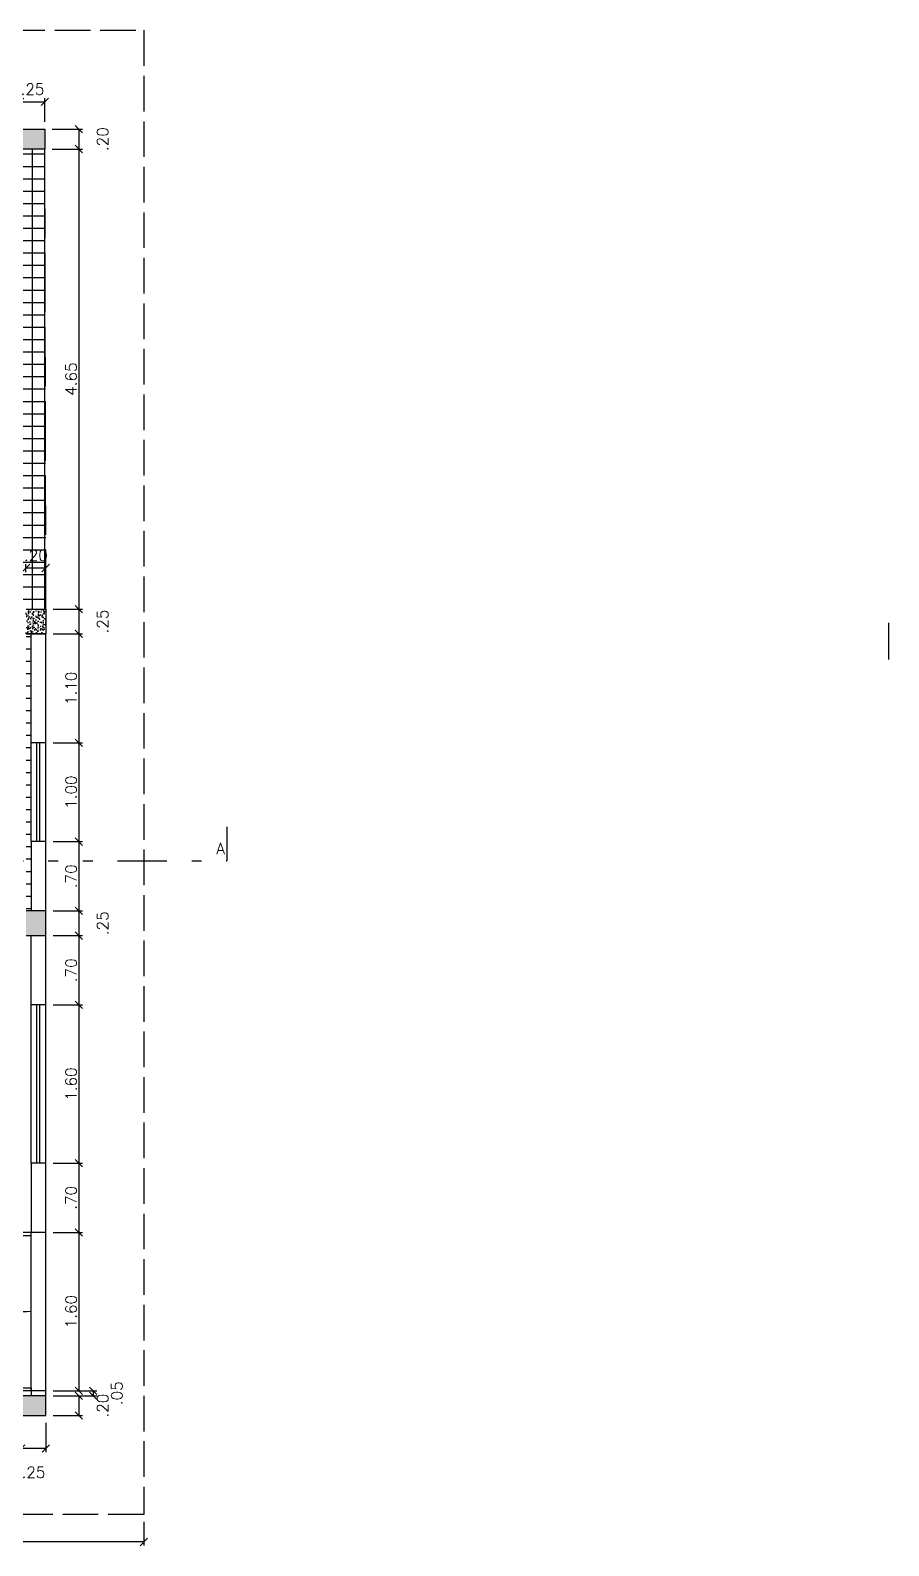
# Model space of a CAD drawing. Header units: inches. Extents: x -2 to 120, y -6 to 26.
# Drawn here: x 41.86 to 50.54, y -1.39 to 13.92 of the extents above; entities that cross this region are included whole.
import ezdxf

# ---------------------------------------------------------------- set-up
doc = ezdxf.new("R2010")
doc.units = ezdxf.units.IN
doc.header["$MEASUREMENT"] = 0
doc.linetypes.add('ACAD_ISO02W100', pattern=[15, 12, -3])
doc.linetypes.add('DIVIDE', pattern=[1.25, 0.5, -0.25, 0, -0.25, 0, -0.25])
for name, color, linetype in [('Alvenaria', 4, 'Continuous'), ('ARQ-COTAS', 1, 'Continuous'), ('ARQ-LINHACORTE', 3, 'DIVIDE'), ('ARQ-TEXTO2', 2, 'Continuous'), ('Estrutura', 6, 'Continuous'), ('Hachura', 8, 'Continuous'), ('Janela', 3, 'Continuous'), ('Peitoril', 1, 'Continuous'), ('Porta', 3, 'Continuous'), ('Projecao', 1, 'ACAD_ISO02W100'), ('Soleira', 1, 'Continuous')]:
    doc.layers.add(name, color=color, linetype=linetype)
doc.layers.get('0').off()
doc.styles.add('ROMANS', font='romans.shx')
doc.dimstyles.new('1-75', dxfattribs={"dimscale": 0.75, "dimtxt": 0.15, "dimasz": 0.1, "dimexe": 0.05, "dimexo": 0.1, "dimgap": 0.03, "dimtad": 1, "dimzin": 5, "dimdsep": 46, "dimtxsty": 'ROMANS', "dimblk": 'OBLIQUE', "dimcen": 0, "dimclrd": 256, "dimclre": 256, "dimclrt": 2, "dimadec": 0, "dimazin": 0, "dimtfac": 1, "dimtofl": 0, "dimtmove": 2, "dimatfit": 3, "dimfxl": 0.04, "dimtolj": 1, "dimtzin": 1, "dimarcsym": 0})
pattern_1 = [(0, (27.00764, -0.075), (0, 0.125), []), (90, (27.00764, -0.075), (-0.125, 8e-18), [])]
pattern_2 = [(50, (27.00764, -0.075), (0.07172602, -0.00627521), [0.0075, -0.0825]), (355, (27.00764, -0.075), (-0.01387513, 0.0752192), [0.006, -0.066]), (100.45144, (27.01362, -0.07552), (0.05785088, 0.068944), [0.00637402, -0.0701142]), (46.1842, (27.00764, -0.055), (0.10672413, -0.01655193), [0.01125, -0.12375]), (96.63564, (27.01653, -0.05638), (0.0934662, 0.09741186), [0.00956103, -0.1051714]), (351.18416, (27.00764, -0.055), (0.0934662, 0.09741186), [0.009, -0.099]), (21, (27.01764, -0.06), (0.0596907, -0.04026189), [0.0075, -0.0825]), (326, (27.01764, -0.06), (0.02433153, 0.072515), [0.006, -0.066]), (71.45144, (27.022614, -0.063355), (0.08402224, 0.03225312), [0.00637402, -0.0701142]), (37.5, (27.00764, -0.075), (0.001215986, 0.033289385), [0, -0.0652, 0, -0.067, 0, -0.06625]), (7.5, (27.00764, -0.075), (0.026306954, 0.03944117), [0, -0.0382, 0, -0.0637, 0, -0.02525]), (327.5, (26.98534, -0.075), (0.053382244, -0.002255487), [0, -0.025, 0, -0.078, 0, -0.1035]), (317.5, (26.97534, -0.075), (0.05831862, 0.0100105), [0, -0.0325, 0, -0.0518, 0, -0.0735])]

# ---------------------------------------------------------------- blocks, each defined once
blk = doc.blocks.new('_Oblique')
at = {"color": 0, "linetype": 'ByBlock', "lineweight": -2}
blk.add_line((-0.5, -0.5), (0.5, 0.5), dxfattribs=at)
blk = doc.blocks.new('*D367')
at = {"layer": 'ARQ-COTAS', "lineweight": -2, "transparency": 16777216}
for p, q in [((41.758, 13), (41.758, 13.24)), ((41.758, 13.202), (42.008, 13.202)), ((42.008, 13), (42.008, 13.24))]:
    blk.add_line(p, q, dxfattribs=at)
at = {"layer": 'DEFPOINTS', "color": 0, "transparency": 16777216}
for p in [(42.008, 13.202), (41.758, 12.925), (42.008, 12.925)]:
    blk.add_point(p, dxfattribs=at)
at = {"layer": 'ARQ-COTAS', "lineweight": -2, "transparency": 16777216, "xscale": 0.07500000000000001, "yscale": 0.07500000000000001, "zscale": 0.07500000000000001, "rotation": 180}
blk.add_blockref('_Oblique', (41.758, 13.202), dxfattribs=at)
at = {"layer": 'ARQ-COTAS', "lineweight": -2, "transparency": 16777216, "xscale": 0.07500000000000001, "yscale": 0.07500000000000001, "zscale": 0.07500000000000001}
blk.add_blockref('_Oblique', (42.008, 13.202), dxfattribs=at)
at = {"layer": 'ARQ-COTAS', "color": 2, "transparency": 16777216, "insert": (41.883, 13.33), "char_height": 0.1125, "attachment_point": 5, "style": 'ROMANS'}
blk.add_mtext('\\A1;.25', dxfattribs=at)
blk = doc.blocks.new('*D368')
at = {"layer": 'ARQ-COTAS', "lineweight": -2, "transparency": 16777216}
for p, q in [((42.083, 12.925), (42.389, 12.925)), ((42.352, 12.925), (42.352, 12.725)), ((42.083, 12.725), (42.389, 12.725))]:
    blk.add_line(p, q, dxfattribs=at)
at = {"layer": 'DEFPOINTS', "color": 0, "transparency": 16777216}
for p in [(42.008, 12.925), (42.008, 12.725), (42.352, 12.725)]:
    blk.add_point(p, dxfattribs=at)
at = {"layer": 'ARQ-COTAS', "lineweight": -2, "transparency": 16777216, "xscale": 0.07500000000000001, "yscale": 0.07500000000000001, "zscale": 0.07500000000000001}
for p, rotation in [((42.352, 12.925), 90), ((42.352, 12.725), 270)]:
    blk.add_blockref('_Oblique', p, dxfattribs=dict(at, rotation=rotation))
at = {"layer": 'ARQ-COTAS', "color": 2, "transparency": 16777216, "insert": (42.592, 12.825), "char_height": 0.1125, "attachment_point": 5, "rotation": 90, "style": 'ROMANS'}
blk.add_mtext('\\A1;.20', dxfattribs=at)
blk = doc.blocks.new('*D369')
at = {"layer": 'ARQ-COTAS', "lineweight": -2, "transparency": 16777216}
for p, q in [((42.083, 12.725), (42.389, 12.725)), ((42.352, 12.725), (42.352, 8.075)), ((42.093, 8.075), (42.389, 8.075))]:
    blk.add_line(p, q, dxfattribs=at)
at = {"layer": 'DEFPOINTS', "color": 0, "transparency": 16777216}
for p in [(42.008, 12.725), (42.018, 8.075), (42.352, 8.075)]:
    blk.add_point(p, dxfattribs=at)
at = {"layer": 'ARQ-COTAS', "lineweight": -2, "transparency": 16777216, "xscale": 0.07500000000000001, "yscale": 0.07500000000000001, "zscale": 0.07500000000000001}
for p, rotation in [((42.352, 12.725), 90), ((42.352, 8.075), 270)]:
    blk.add_blockref('_Oblique', p, dxfattribs=dict(at, rotation=rotation))
at = {"layer": 'ARQ-COTAS', "color": 2, "transparency": 16777216, "insert": (42.273, 10.4), "char_height": 0.1125, "attachment_point": 5, "rotation": 90, "style": 'ROMANS'}
blk.add_mtext('\\A1;4.65', dxfattribs=at)
blk = doc.blocks.new('*D370')
at = {"layer": 'ARQ-COTAS', "lineweight": -2, "transparency": 16777216}
for p, q in [((42.093, 8.075), (42.389, 8.075)), ((42.352, 8.075), (42.352, 7.825)), ((42.093, 7.825), (42.389, 7.825))]:
    blk.add_line(p, q, dxfattribs=at)
at = {"layer": 'DEFPOINTS', "color": 0, "transparency": 16777216}
for p in [(42.018, 8.075), (42.018, 7.825), (42.352, 7.825)]:
    blk.add_point(p, dxfattribs=at)
at = {"layer": 'ARQ-COTAS', "lineweight": -2, "transparency": 16777216, "xscale": 0.07500000000000001, "yscale": 0.07500000000000001, "zscale": 0.07500000000000001}
for p, rotation in [((42.352, 8.075), 90), ((42.352, 7.825), 270)]:
    blk.add_blockref('_Oblique', p, dxfattribs=dict(at, rotation=rotation))
at = {"layer": 'ARQ-COTAS', "color": 2, "transparency": 16777216, "insert": (42.592, 7.95), "char_height": 0.1125, "attachment_point": 5, "rotation": 90, "style": 'ROMANS'}
blk.add_mtext('\\A1;.25', dxfattribs=at)
blk = doc.blocks.new('*D371')
at = {"layer": 'ARQ-COTAS', "lineweight": -2, "transparency": 16777216}
for p, q in [((42.093, 7.825), (42.389, 7.825)), ((42.352, 7.825), (42.352, 6.725)), ((42.093, 6.725), (42.389, 6.725))]:
    blk.add_line(p, q, dxfattribs=at)
at = {"layer": 'DEFPOINTS', "color": 0, "transparency": 16777216}
for p in [(42.018, 7.825), (42.018, 6.725), (42.352, 6.725)]:
    blk.add_point(p, dxfattribs=at)
at = {"layer": 'ARQ-COTAS', "lineweight": -2, "transparency": 16777216, "xscale": 0.07500000000000001, "yscale": 0.07500000000000001, "zscale": 0.07500000000000001}
for p, rotation in [((42.352, 7.825), 90), ((42.352, 6.725), 270)]:
    blk.add_blockref('_Oblique', p, dxfattribs=dict(at, rotation=rotation))
at = {"layer": 'ARQ-COTAS', "color": 2, "transparency": 16777216, "insert": (42.273, 7.275), "char_height": 0.1125, "attachment_point": 5, "rotation": 90, "style": 'ROMANS'}
blk.add_mtext('\\A1;1.10', dxfattribs=at)
blk = doc.blocks.new('*D372')
at = {"layer": 'ARQ-COTAS', "lineweight": -2, "transparency": 16777216}
for p, q in [((42.093, 6.725), (42.389, 6.725)), ((42.352, 6.725), (42.352, 5.725)), ((42.093, 5.725), (42.389, 5.725))]:
    blk.add_line(p, q, dxfattribs=at)
at = {"layer": 'DEFPOINTS', "color": 0, "transparency": 16777216}
for p in [(42.018, 6.725), (42.018, 5.725), (42.352, 5.725)]:
    blk.add_point(p, dxfattribs=at)
at = {"layer": 'ARQ-COTAS', "lineweight": -2, "transparency": 16777216, "xscale": 0.07500000000000001, "yscale": 0.07500000000000001, "zscale": 0.07500000000000001}
for p, rotation in [((42.352, 6.725), 90), ((42.352, 5.725), 270)]:
    blk.add_blockref('_Oblique', p, dxfattribs=dict(at, rotation=rotation))
at = {"layer": 'ARQ-COTAS', "color": 2, "transparency": 16777216, "insert": (42.273, 6.225), "char_height": 0.1125, "attachment_point": 5, "rotation": 90, "style": 'ROMANS'}
blk.add_mtext('\\A1;1.00', dxfattribs=at)
blk = doc.blocks.new('*D373')
at = {"layer": 'ARQ-COTAS', "lineweight": -2, "transparency": 16777216}
for p, q in [((42.093, 5.725), (42.389, 5.725)), ((42.352, 5.725), (42.352, 5.025)), ((42.093, 5.025), (42.389, 5.025))]:
    blk.add_line(p, q, dxfattribs=at)
at = {"layer": 'DEFPOINTS', "color": 0, "transparency": 16777216}
for p in [(42.018, 5.725), (42.018, 5.025), (42.352, 5.025)]:
    blk.add_point(p, dxfattribs=at)
at = {"layer": 'ARQ-COTAS', "lineweight": -2, "transparency": 16777216, "xscale": 0.07500000000000001, "yscale": 0.07500000000000001, "zscale": 0.07500000000000001}
for p, rotation in [((42.352, 5.725), 90), ((42.352, 5.025), 270)]:
    blk.add_blockref('_Oblique', p, dxfattribs=dict(at, rotation=rotation))
at = {"layer": 'ARQ-COTAS', "color": 2, "transparency": 16777216, "insert": (42.273, 5.375), "char_height": 0.1125, "attachment_point": 5, "rotation": 90, "style": 'ROMANS'}
blk.add_mtext('\\A1;.70', dxfattribs=at)
blk = doc.blocks.new('*D398')
at = {"layer": 'ARQ-COTAS', "lineweight": -2, "transparency": 16777216}
for p, q in [((42.093, 5.025), (42.389, 5.025)), ((42.352, 5.025), (42.352, 4.775)), ((42.093, 4.775), (42.389, 4.775))]:
    blk.add_line(p, q, dxfattribs=at)
at = {"layer": 'DEFPOINTS', "color": 0, "transparency": 16777216}
for p in [(42.018, 5.025), (42.018, 4.775), (42.352, 4.775)]:
    blk.add_point(p, dxfattribs=at)
at = {"layer": 'ARQ-COTAS', "lineweight": -2, "transparency": 16777216, "xscale": 0.07500000000000001, "yscale": 0.07500000000000001, "zscale": 0.07500000000000001}
for p, rotation in [((42.352, 5.025), 90), ((42.352, 4.775), 270)]:
    blk.add_blockref('_Oblique', p, dxfattribs=dict(at, rotation=rotation))
at = {"layer": 'ARQ-COTAS', "color": 2, "transparency": 16777216, "insert": (42.592, 4.9), "char_height": 0.1125, "attachment_point": 5, "rotation": 90, "style": 'ROMANS'}
blk.add_mtext('\\A1;.25', dxfattribs=at)
blk = doc.blocks.new('*D399')
at = {"layer": 'ARQ-COTAS', "lineweight": -2, "transparency": 16777216}
for p, q in [((42.093, 4.775), (42.389, 4.775)), ((42.352, 4.775), (42.352, 4.075)), ((42.093, 4.075), (42.389, 4.075))]:
    blk.add_line(p, q, dxfattribs=at)
at = {"layer": 'DEFPOINTS', "color": 0, "transparency": 16777216}
for p in [(42.018, 4.775), (42.018, 4.075), (42.352, 4.075)]:
    blk.add_point(p, dxfattribs=at)
at = {"layer": 'ARQ-COTAS', "lineweight": -2, "transparency": 16777216, "xscale": 0.07500000000000001, "yscale": 0.07500000000000001, "zscale": 0.07500000000000001}
for p, rotation in [((42.352, 4.775), 90), ((42.352, 4.075), 270)]:
    blk.add_blockref('_Oblique', p, dxfattribs=dict(at, rotation=rotation))
at = {"layer": 'ARQ-COTAS', "color": 2, "transparency": 16777216, "insert": (42.273, 4.425), "char_height": 0.1125, "attachment_point": 5, "rotation": 90, "style": 'ROMANS'}
blk.add_mtext('\\A1;.70', dxfattribs=at)
blk = doc.blocks.new('*D400')
at = {"layer": 'ARQ-COTAS', "lineweight": -2, "transparency": 16777216}
for p, q in [((42.093, 4.075), (42.389, 4.075)), ((42.352, 4.075), (42.352, 2.475)), ((42.093, 2.475), (42.389, 2.475))]:
    blk.add_line(p, q, dxfattribs=at)
at = {"layer": 'DEFPOINTS', "color": 0, "transparency": 16777216}
for p in [(42.018, 4.075), (42.018, 2.475), (42.352, 2.475)]:
    blk.add_point(p, dxfattribs=at)
at = {"layer": 'ARQ-COTAS', "lineweight": -2, "transparency": 16777216, "xscale": 0.07500000000000001, "yscale": 0.07500000000000001, "zscale": 0.07500000000000001}
for p, rotation in [((42.352, 4.075), 90), ((42.352, 2.475), 270)]:
    blk.add_blockref('_Oblique', p, dxfattribs=dict(at, rotation=rotation))
at = {"layer": 'ARQ-COTAS', "color": 2, "transparency": 16777216, "insert": (42.273, 3.275), "char_height": 0.1125, "attachment_point": 5, "rotation": 90, "style": 'ROMANS'}
blk.add_mtext('\\A1;1.60', dxfattribs=at)
blk = doc.blocks.new('*D401')
at = {"layer": 'ARQ-COTAS', "lineweight": -2, "transparency": 16777216}
for p, q in [((42.093, 2.475), (42.389, 2.475)), ((42.352, 2.475), (42.352, 1.775)), ((42.093, 1.775), (42.389, 1.775))]:
    blk.add_line(p, q, dxfattribs=at)
at = {"layer": 'DEFPOINTS', "color": 0, "transparency": 16777216}
for p in [(42.018, 2.475), (42.018, 1.775), (42.352, 1.775)]:
    blk.add_point(p, dxfattribs=at)
at = {"layer": 'ARQ-COTAS', "lineweight": -2, "transparency": 16777216, "xscale": 0.07500000000000001, "yscale": 0.07500000000000001, "zscale": 0.07500000000000001}
for p, rotation in [((42.352, 2.475), 90), ((42.352, 1.775), 270)]:
    blk.add_blockref('_Oblique', p, dxfattribs=dict(at, rotation=rotation))
at = {"layer": 'ARQ-COTAS', "color": 2, "transparency": 16777216, "insert": (42.273, 2.125), "char_height": 0.1125, "attachment_point": 5, "rotation": 90, "style": 'ROMANS'}
blk.add_mtext('\\A1;.70', dxfattribs=at)
blk = doc.blocks.new('*D402')
at = {"layer": 'ARQ-COTAS', "lineweight": -2, "transparency": 16777216}
for p, q in [((42.093, 1.775), (42.389, 1.775)), ((42.352, 1.775), (42.352, 0.175)), ((42.093, 0.175), (42.389, 0.175))]:
    blk.add_line(p, q, dxfattribs=at)
at = {"layer": 'DEFPOINTS', "color": 0, "transparency": 16777216}
for p in [(42.018, 1.775), (42.018, 0.175), (42.352, 0.175)]:
    blk.add_point(p, dxfattribs=at)
at = {"layer": 'ARQ-COTAS', "lineweight": -2, "transparency": 16777216, "xscale": 0.07500000000000001, "yscale": 0.07500000000000001, "zscale": 0.07500000000000001}
for p, rotation in [((42.352, 1.775), 90), ((42.352, 0.175), 270)]:
    blk.add_blockref('_Oblique', p, dxfattribs=dict(at, rotation=rotation))
at = {"layer": 'ARQ-COTAS', "color": 2, "transparency": 16777216, "insert": (42.273, 0.975), "char_height": 0.1125, "attachment_point": 5, "rotation": 90, "style": 'ROMANS'}
blk.add_mtext('\\A1;1.60', dxfattribs=at)
blk = doc.blocks.new('*D403')
at = {"layer": 'ARQ-COTAS', "lineweight": -2, "transparency": 16777216}
for p, q in [((42.093, 0.175), (42.533, 0.175)), ((42.496, 0.175), (42.496, 0.125)), ((42.093, 0.125), (42.533, 0.125))]:
    blk.add_line(p, q, dxfattribs=at)
at = {"layer": 'DEFPOINTS', "color": 0, "transparency": 16777216}
for p in [(42.018, 0.175), (42.018, 0.125), (42.496, 0.125)]:
    blk.add_point(p, dxfattribs=at)
at = {"layer": 'ARQ-COTAS', "lineweight": -2, "transparency": 16777216, "xscale": 0.07500000000000001, "yscale": 0.07500000000000001, "zscale": 0.07500000000000001}
for p, rotation in [((42.496, 0.175), 90), ((42.496, 0.125), 270)]:
    blk.add_blockref('_Oblique', p, dxfattribs=dict(at, rotation=rotation))
at = {"layer": 'ARQ-COTAS', "color": 2, "transparency": 16777216, "insert": (42.736, 0.15), "char_height": 0.1125, "attachment_point": 5, "rotation": 90, "style": 'ROMANS'}
blk.add_mtext('\\A1;.05', dxfattribs=at)
blk = doc.blocks.new('*D404')
at = {"layer": 'ARQ-COTAS', "lineweight": -2, "transparency": 16777216}
for p, q in [((42.093, 0.125), (42.389, 0.125)), ((42.352, 0.125), (42.352, -0.075)), ((42.093, -0.075), (42.389, -0.075))]:
    blk.add_line(p, q, dxfattribs=at)
at = {"layer": 'DEFPOINTS', "color": 0, "transparency": 16777216}
for p in [(42.018, 0.125), (42.018, -0.075), (42.352, -0.075)]:
    blk.add_point(p, dxfattribs=at)
at = {"layer": 'ARQ-COTAS', "lineweight": -2, "transparency": 16777216, "xscale": 0.07500000000000001, "yscale": 0.07500000000000001, "zscale": 0.07500000000000001}
for p, rotation in [((42.352, 0.125), 90), ((42.352, -0.075), 270)]:
    blk.add_blockref('_Oblique', p, dxfattribs=dict(at, rotation=rotation))
at = {"layer": 'ARQ-COTAS', "color": 2, "transparency": 16777216, "insert": (42.592, 0.025), "char_height": 0.1125, "attachment_point": 5, "rotation": 90, "style": 'ROMANS'}
blk.add_mtext('\\A1;.20', dxfattribs=at)
blk = doc.blocks.new('*D405')
at = {"layer": 'ARQ-COTAS', "lineweight": -2, "transparency": 16777216}
for p, q in [((41.768, -0.15), (41.768, -0.446)), ((42.018, -0.15), (42.018, -0.446)), ((42.018, -0.409), (41.768, -0.409))]:
    blk.add_line(p, q, dxfattribs=at)
at = {"layer": 'DEFPOINTS', "color": 0, "transparency": 16777216}
for p in [(41.768, -0.075), (42.018, -0.075), (41.768, -0.409)]:
    blk.add_point(p, dxfattribs=at)
at = {"layer": 'ARQ-COTAS', "lineweight": -2, "transparency": 16777216, "xscale": 0.07500000000000001, "yscale": 0.07500000000000001, "zscale": 0.07500000000000001, "rotation": 180}
blk.add_blockref('_Oblique', (41.768, -0.409), dxfattribs=at)
at = {"layer": 'ARQ-COTAS', "lineweight": -2, "transparency": 16777216, "xscale": 0.07500000000000001, "yscale": 0.07500000000000001, "zscale": 0.07500000000000001}
blk.add_blockref('_Oblique', (42.018, -0.409), dxfattribs=at)
at = {"layer": 'ARQ-COTAS', "color": 2, "transparency": 16777216, "insert": (41.893, -0.649), "char_height": 0.1125, "attachment_point": 5, "style": 'ROMANS'}
blk.add_mtext('\\A1;.25', dxfattribs=at)
blk = doc.blocks.new('*D415')
at = {"layer": 'ARQ-COTAS', "lineweight": -2, "transparency": 16777216}
for p, q in [((26.008, -1.15), (26.008, -1.39)), ((43.008, -1.15), (43.008, -1.39)), ((43.008, -1.353), (26.008, -1.353))]:
    blk.add_line(p, q, dxfattribs=at)
at = {"layer": 'DEFPOINTS', "color": 0, "transparency": 16777216}
for p in [(26.008, -1.075), (43.008, -1.075), (26.008, -1.353)]:
    blk.add_point(p, dxfattribs=at)
at = {"layer": 'ARQ-COTAS', "lineweight": -2, "transparency": 16777216, "xscale": 0.07500000000000001, "yscale": 0.07500000000000001, "zscale": 0.07500000000000001, "rotation": 180}
blk.add_blockref('_Oblique', (26.008, -1.353), dxfattribs=at)
at = {"layer": 'ARQ-COTAS', "lineweight": -2, "transparency": 16777216, "xscale": 0.07500000000000001, "yscale": 0.07500000000000001, "zscale": 0.07500000000000001}
blk.add_blockref('_Oblique', (43.008, -1.353), dxfattribs=at)
at = {"layer": 'ARQ-COTAS', "color": 2, "transparency": 16777216, "insert": (34.508, -1.274), "char_height": 0.1125, "attachment_point": 5, "style": 'ROMANS'}
blk.add_mtext('\\A1;17.00', dxfattribs=at)
blk = doc.blocks.new('*D447')
at = {"layer": 'ARQ-COTAS', "lineweight": -2, "transparency": 16777216}
for p, q in [((41.817, 8.45), (41.817, 8.528)), ((41.817, 8.491), (42.016, 8.491)), ((42.016, 8.449), (42.016, 8.528))]:
    blk.add_line(p, q, dxfattribs=at)
at = {"layer": 'DEFPOINTS', "color": 0, "transparency": 16777216}
for p in [(42.016, 8.491), (41.817, 8.375), (42.016, 8.374)]:
    blk.add_point(p, dxfattribs=at)
at = {"layer": 'ARQ-COTAS', "lineweight": -2, "transparency": 16777216, "xscale": 0.07500000000000001, "yscale": 0.07500000000000001, "zscale": 0.07500000000000001, "rotation": 180}
blk.add_blockref('_Oblique', (41.817, 8.491), dxfattribs=at)
at = {"layer": 'ARQ-COTAS', "lineweight": -2, "transparency": 16777216, "xscale": 0.07500000000000001, "yscale": 0.07500000000000001, "zscale": 0.07500000000000001}
blk.add_blockref('_Oblique', (42.016, 8.491), dxfattribs=at)
at = {"layer": 'ARQ-COTAS', "color": 2, "transparency": 16777216, "insert": (41.917, 8.618), "char_height": 0.1125, "attachment_point": 5, "style": 'ROMANS'}
blk.add_mtext('\\A1;.20', dxfattribs=at)

msp = doc.modelspace()

# ---------------------------------------------------------------- hatches: boundary and pattern name
at = {"layer": 'Hachura', "ltscale": 0.03}
h = msp.add_hatch(dxfattribs=at)
h.set_pattern_fill('NET', color=256)
h.set_pattern_definition(pattern_1)
h.paths.add_polyline_path([(30.303, 1.787), (31.558, 0.57), (31.558, 3.775), (31.558, 4.775), (27.223, 4.775), (28.868, 3.18)])
h.paths.add_polyline_path([(29.951, 3.369), (30.021, 3.369), (30.021, 3.374), (29.952, 3.374), (29.951, 3.369, -1.008789), (30.091, 3.357), (30.021, 3.357), (30.021, 3.351), (30.09, 3.351), (30.091, 3.357, -0.991288)], flags=16)
h.paths.add_polyline_path([(30.021, 3.31), (30.067, 3.31), (30.073, 3.316), (30.021, 3.316)], flags=0)
h.paths.add_polyline_path([(30.021, 3.304), (30.021, 3.298), (30.048, 3.298), (30.059, 3.304)], flags=0)
h.paths.add_polyline_path([(30.021, 3.333), (30.085, 3.333), (30.087, 3.339), (30.021, 3.339)], flags=0)
h.paths.add_polyline_path([(30.008, 10.775), (30.008, 11.775), (30.008, 12.725), (27.208, 12.725), (27.208, 8.425), (27.258, 8.425), (27.958, 8.425), (30.008, 8.425)])
h.paths.add_polyline_path([(28.471, 10.868), (28.541, 10.868), (28.541, 10.874), (28.472, 10.874), (28.471, 10.868, -1.008789), (28.611, 10.856), (28.541, 10.856), (28.541, 10.85), (28.611, 10.85), (28.611, 10.856, -0.991288)], flags=16)
h.paths.add_polyline_path([(28.579, 10.803), (28.541, 10.803), (28.541, 10.797), (28.568, 10.797)], flags=0)
h.paths.add_polyline_path([(28.541, 10.821), (28.598, 10.821), (28.602, 10.827), (28.541, 10.827)], flags=0)
h.paths.add_polyline_path([(28.541, 10.815), (28.541, 10.809), (28.587, 10.809), (28.593, 10.815)], flags=0)
h.paths.add_polyline_path([(28.541, 10.838), (28.607, 10.838), (28.609, 10.844), (28.541, 10.844)], flags=0)
h.paths.add_polyline_path([(41.808, 12.725), (41.758, 12.725), (38.208, 12.725), (39.458, 11.475), (39.458, 11.265), (39.458, 10.565), (39.458, 8.075), (41.818, 8.075)])
h.paths.add_polyline_path([(27.208, 12.725), (27.008, 12.725), (27.008, 8.425), (27.208, 8.425)])
h.paths.add_polyline_path([(30.008, 12.725), (30.008, 12.925), (27.258, 12.925), (27.258, 12.725)])
h.paths.add_polyline_path([(38.008, 12.925), (38.208, 12.725), (41.758, 12.725), (41.758, 12.925)])
h.paths.add_polyline_path([(41.818, 8.075), (42.018, 8.075), (42.008, 12.725), (41.808, 12.725)])
h.paths.add_polyline_path([(34.508, 5.925), (34.538, 5.925, -0.393089), (35.506, 5.025), (35.513, 5.025, -0.376581), (36.478, 5.925), (36.478, 5.925), (36.508, 5.925), (36.508, 5.025), (37.858, 5.025), (37.858, 7.825), (32.508, 7.825), (32.508, 7.425), (32.508, 5.425), (32.508, 5.025), (34.508, 5.025)])
h.paths.add_polyline_path([(35.453, 6.412), (35.383, 6.412), (35.383, 6.406), (35.453, 6.406), (35.453, 6.412, -0.991288), (35.313, 6.424), (35.383, 6.424), (35.383, 6.43), (35.314, 6.43), (35.313, 6.424, -1.008789)], flags=16)
h.paths.add_polyline_path([(34.538, 5.925), (34.538, 5.025), (35.506, 5.025, 0.393089)], flags=17)
h.paths.add_polyline_path([(35.513, 5.025), (36.478, 5.025), (36.478, 5.925, 0.376581)], flags=17)
h.paths.add_polyline_path([(35.513, 5.025, 0.017544), (35.508, 4.955, -0.007728), (35.508, 4.925), (36.478, 4.925), (36.478, 5.025)])
h.paths.add_polyline_path([(35.508, 4.925, -0.0075), (35.508, 4.955, 0.018053), (35.506, 5.025), (34.538, 5.025), (34.538, 4.925)])
h.paths.add_polyline_path([(34.508, 4.925), (34.508, 5.025), (32.508, 5.025), (32.508, 4.925)])
h.paths.add_polyline_path([(37.858, 4.925), (37.858, 5.025), (36.508, 5.025), (36.508, 4.925)])
h.paths.add_polyline_path([(33.158, 7.925), (32.508, 7.925), (32.508, 7.825), (37.858, 7.825), (37.858, 7.925), (37.158, 7.925)])
h.paths.add_polyline_path([(37.858, 5.025), (38.008, 5.025), (38.008, 7.825), (37.858, 7.825)])
h.paths.add_polyline_path([(38.008, 5.025), (38.508, 5.025), (38.508, 5.425), (38.508, 7.425), (38.508, 7.825), (38.008, 7.825)])
h.paths.add_polyline_path([(38.008, 7.925), (38.008, 7.825), (38.508, 7.825), (38.508, 7.925)])
h.paths.add_polyline_path([(38.008, 5.025), (38.008, 4.925), (38.508, 4.925), (38.508, 5.025)])
h.paths.add_polyline_path([(30.109, 3.392), (30.643, 3.392), (30.643, 3.561), (30.109, 3.561)], flags=24)
h.paths.add_polyline_path([(29.873, 3.57), (30.62, 3.57), (30.62, 3.739), (29.873, 3.739)], flags=24)
h.paths.add_polyline_path([(29.839, 11.083), (29.839, 11.467), (29.67, 11.467), (29.67, 11.083)], flags=24)
h.paths.add_polyline_path([(29.839, 12.083), (29.839, 12.467), (29.67, 12.467), (29.67, 12.083)], flags=24)
h.paths.add_polyline_path([(28.783, 8.584), (29.182, 8.584), (29.182, 8.753), (28.783, 8.753)], flags=24)
h.paths.add_polyline_path([(29.79, 9.557), (29.79, 9.843), (29.621, 9.843), (29.621, 9.557)], flags=24)
h.paths.add_polyline_path([(29.839, 10.083), (29.839, 10.467), (29.67, 10.467), (29.67, 10.083)], flags=24)
h.paths.add_polyline_path([(29.839, 8.833), (29.839, 9.217), (29.67, 9.217), (29.67, 8.833)], flags=24)
h.paths.add_polyline_path([(27.464, 8.584), (27.751, 8.584), (27.751, 8.753), (27.464, 8.753)], flags=24)
h.paths.add_polyline_path([(26.989, 8.633), (27.276, 8.633), (27.276, 8.802), (26.989, 8.802)], flags=9)
h.paths.add_polyline_path([(28.63, 10.892), (29.163, 10.892), (29.163, 11.06), (28.63, 11.06)], flags=24)
h.paths.add_polyline_path([(28.422, 11.153), (29.196, 11.153), (29.196, 11.321), (28.422, 11.321)], flags=24)
h.paths.add_polyline_path([(39.641, 9.123), (39.641, 9.517), (39.472, 9.517), (39.472, 9.123)], flags=24)
h.paths.add_polyline_path([(39.641, 10.772), (39.641, 11.058), (39.472, 11.058), (39.472, 10.772)], flags=24)
h.paths.add_polyline_path([(39.626, 11.243), (39.626, 11.497), (39.457, 11.497), (39.457, 11.243)], flags=24)
h.paths.add_polyline_path([(40.438, 8.489), (40.837, 8.489), (40.837, 8.658), (40.438, 8.658)], flags=24)
h.paths.add_polyline_path([(41.773, 8.534), (42.06, 8.534), (42.06, 8.703), (41.773, 8.703)], flags=9)
h.paths.add_polyline_path([(40.332, 9.96), (41.106, 9.96), (41.106, 10.129), (40.332, 10.129)], flags=24)
h.paths.add_polyline_path([(29.79, 12.707), (29.79, 12.993), (29.621, 12.993), (29.621, 12.707)], flags=9)
h.paths.add_polyline_path([(37.215, 6.225), (37.215, 6.625), (37.046, 6.625), (37.046, 6.225)], flags=24)
h.paths.add_polyline_path([(32.836, 6.225), (32.836, 6.625), (32.667, 6.625), (32.667, 6.225)], flags=24)
h.paths.add_polyline_path([(32.836, 7.482), (32.836, 7.768), (32.667, 7.768), (32.667, 7.482)], flags=24)
h.paths.add_polyline_path([(32.836, 5.082), (32.836, 5.368), (32.667, 5.368), (32.667, 5.082)], flags=24)
h.paths.add_polyline_path([(34.956, 7.245), (35.355, 7.245), (35.355, 7.414), (34.956, 7.414)], flags=24)
h.paths.add_polyline_path([(32.689, 7.245), (32.976, 7.245), (32.976, 7.414), (32.689, 7.414)], flags=24)
h.paths.add_polyline_path([(37.362, 7.245), (37.649, 7.245), (37.649, 7.414), (37.362, 7.414)], flags=24)
h.paths.add_polyline_path([(37.789, 6.926), (38.076, 6.926), (38.076, 7.095), (37.789, 7.095)], flags=9)
h.paths.add_polyline_path([(35.472, 6.448), (36.005, 6.448), (36.005, 6.616), (35.472, 6.616)], flags=24)
h.paths.add_polyline_path([(34.994, 6.668), (36.277, 6.668), (36.277, 6.836), (34.994, 6.836)], flags=24)
h.paths.add_polyline_path([(32.826, 4.757), (32.826, 5.043), (32.657, 5.043), (32.657, 4.757)], flags=9)
h.paths.add_polyline_path([(37.054, 4.707), (37.054, 4.993), (36.885, 4.993), (36.885, 4.707)], flags=9)
h.paths.add_polyline_path([(32.81, 7.807), (32.81, 8.093), (32.641, 8.093), (32.641, 7.807)], flags=9)
h.paths.add_polyline_path([(38.177, 7.483), (38.177, 7.77), (38.009, 7.77), (38.009, 7.483)], flags=24)
h.paths.add_polyline_path([(38.177, 6.225), (38.177, 6.625), (38.009, 6.625), (38.009, 6.225)], flags=24)
h.paths.add_polyline_path([(38.177, 5.083), (38.177, 5.369), (38.009, 5.369), (38.009, 5.083)], flags=24)
h.paths.add_polyline_path([(38.114, 7.245), (38.401, 7.245), (38.401, 7.414), (38.114, 7.414)], flags=24)
h.paths.add_polyline_path([(38.164, 7.82), (38.164, 8.106), (37.995, 8.106), (37.995, 7.82)], flags=9)
h.paths.add_polyline_path([(38.206, 4.757), (38.206, 5.043), (38.037, 5.043), (38.037, 4.757)], flags=9)
h = msp.add_hatch(dxfattribs=at)
h.set_pattern_fill('AR-CONC', color=256, scale=0.01)
h.set_pattern_definition(pattern_2)
h.paths.add_polyline_path([(27.208, 5.025), (27.008, 5.025), (27.008, 4.775), (27.208, 4.775)])
h.paths.add_polyline_path([(27.008, 7.825), (27.208, 7.825), (27.208, 8.075), (27.008, 8.075)])
h.paths.add_polyline_path([(32.508, 8.075), (32.358, 8.075), (32.358, 7.825), (32.508, 7.825)])
h.paths.add_polyline_path([(32.508, 5.025), (32.358, 5.025), (32.358, 4.775), (32.508, 4.775)])
h.paths.add_polyline_path([(38.008, 5.025), (37.858, 5.025), (37.858, 4.775), (38.008, 4.775)])
h.paths.add_polyline_path([(38.008, 8.075), (37.858, 8.075), (37.858, 7.825), (38.008, 7.825)])
h.paths.add_polyline_path([(27.258, 12.725), (27.258, 12.925), (27.008, 12.925), (27.008, 12.725)])
h.paths.add_polyline_path([(32.558, 12.925), (32.308, 12.925), (32.308, 12.725), (32.558, 12.725)])
h.paths.add_polyline_path([(37.758, 12.925), (37.758, 12.725), (38.008, 12.725), (38.008, 12.925)])
h.paths.add_polyline_path([(41.758, 12.925), (41.758, 12.725), (42.008, 12.725), (42.008, 12.925)])
h.paths.add_polyline_path([(41.818, 5.025), (41.818, 4.775), (42.018, 4.775), (42.018, 5.025)])
h.paths.add_polyline_path([(42.018, 0.125), (41.768, 0.125), (41.768, -0.075), (42.018, -0.075)])
h.paths.add_polyline_path([(38.068, 0.125), (37.818, 0.125), (37.818, -0.075), (38.068, -0.075)])
h.paths.add_polyline_path([(32.558, 0.125), (32.308, 0.125), (32.308, -0.075), (32.558, -0.075)])
h.paths.add_polyline_path([(27.258, 0.125), (27.008, 0.125), (27.008, -0.075), (27.258, -0.075)])
h.paths.add_polyline_path([(40.683, 6.448), (41.216, 6.448), (41.216, 6.616), (40.683, 6.616)], flags=9)
h.paths.add_polyline_path([(40.53, 6.613), (41.111, 6.613), (41.111, 6.781), (40.53, 6.781)], flags=9)
h = msp.add_hatch(dxfattribs=at)
h.set_pattern_fill('NET', color=256)
h.set_pattern_definition(pattern_1)
h.paths.add_polyline_path([(41.818, 7.925), (39.418, 7.925), (39.418, 7.825), (41.818, 7.825)])
h.paths.add_polyline_path([(41.868, 6.725), (41.868, 7.825), (41.818, 7.825), (41.818, 5.025), (41.868, 5.025), (41.868, 5.725)])
h.paths.add_polyline_path([(32.308, 12.775), (30.158, 12.775), (30.158, 12.725), (32.308, 12.725)])
h = msp.add_hatch(dxfattribs=at)
h.set_pattern_fill('AR-CONC', color=256, scale=0.01)
h.set_pattern_definition(pattern_2)
h.paths.add_polyline_path([(42.018, 8.075), (41.818, 8.075), (41.818, 7.825), (42.018, 7.825)])

# ---------------------------------------------------------------- linework, layer by layer
at = {"layer": 'Alvenaria', "ltscale": 0.03}
for p, q in [((41.818, 7.825), (41.868, 7.825)), ((41.868, 7.825), (42.018, 7.825))]:
    msp.add_line(p, q, dxfattribs=at)
at = {"layer": 'Alvenaria'}
for p, q in [((41.868, 6.725), (41.868, 7.825)), ((42.018, 6.725), (42.018, 7.825)), ((42.018, 6.725), (41.868, 6.725)), ((42.018, 5.725), (41.868, 5.725)), ((41.868, 5.725), (41.868, 5.025)), ((42.018, 5.025), (42.018, 5.725)), ((41.868, 4.075), (41.868, 4.775)), ((42.018, 4.075), (42.018, 4.775)), ((42.018, 4.075), (41.868, 4.075)), ((42.018, 2.475), (41.868, 2.475)), ((41.868, 2.475), (41.868, 1.775)), ((42.018, 1.775), (42.018, 2.475)), ((42.018, 1.775), (41.868, 1.775)), ((42.018, 0.175), (41.868, 0.175)), ((41.868, 0.175), (41.868, 0.125)), ((42.018, 0.125), (42.018, 0.175))]:
    msp.add_line(p, q, dxfattribs=at)
at = {"layer": 'ARQ-LINHACORTE'}
for p, q in [((50.537, 7.566), (50.537, 7.936)), ((43.848, 5.875), (43.848, 5.532)), ((39.842, 5.532), (43.848, 5.532))]:
    msp.add_line(p, q, dxfattribs=at)
at = {"layer": 'Estrutura', "ltscale": 0.05}
for p, q in [((41.758, 12.925), (42.008, 12.925)), ((42.008, 12.925), (42.008, 12.725)), ((42.008, 12.725), (41.758, 12.725))]:
    msp.add_line(p, q, dxfattribs=at)
at = {"layer": 'Estrutura', "ltscale": 0.03}
for p, q in [((41.818, 8.075), (42.018, 8.075)), ((42.018, 8.075), (42.018, 7.825)), ((42.018, 7.825), (41.818, 7.825))]:
    msp.add_line(p, q, dxfattribs=at)
at = {"layer": 'Estrutura'}
for p, q in [((42.018, 5.025), (41.818, 5.025)), ((42.018, 4.775), (42.018, 5.025)), ((41.818, 4.775), (42.018, 4.775)), ((42.018, 0.125), (41.768, 0.125)), ((42.018, -0.075), (42.018, 0.125)), ((41.768, -0.075), (42.018, -0.075))]:
    msp.add_line(p, q, dxfattribs=at)
at = {"layer": 'Janela'}
for p, q in [((41.928, 5.725), (41.928, 6.725)), ((41.958, 5.725), (41.958, 6.725)), ((41.928, 2.475), (41.928, 4.075)), ((41.958, 2.475), (41.958, 4.075))]:
    msp.add_line(p, q, dxfattribs=at)
at = {"layer": 'Peitoril'}
for p, q in [((41.868, 5.725), (41.868, 6.725)), ((42.018, 5.725), (42.018, 6.725)), ((41.868, 2.475), (41.868, 4.075)), ((42.018, 2.475), (42.018, 4.075))]:
    msp.add_line(p, q, dxfattribs=at)
at = {"layer": 'Porta', "ltscale": 0.05}
for points in [[(41.868, 1.775), (41.068, 1.775), (41.068, 1.745), (41.868, 1.745)], [(41.868, 0.175), (41.068, 0.175), (41.068, 0.205), (41.868, 0.205)]]:
    msp.add_lwpolyline(points, close=True, dxfattribs=at)
at = {"layer": 'Projecao', "ltscale": 0.03}
for p, q in [((26.008, 13.925), (43.008, 13.925)), ((43.008, 13.925), (43.008, -1.075)), ((43.008, -1.075), (26.008, -1.075))]:
    msp.add_line(p, q, dxfattribs=at)
at = {"layer": 'Projecao', "ltscale": 0.05}
msp.add_line((42.018, 8.075), (42.008, 12.725), dxfattribs=at)
at = {"layer": 'Projecao', "ltscale": 0.03}
for centre, start, end in [((41.868, 1.775), 180, 270), ((41.868, 0.175), 90, 180)]:
    msp.add_arc(centre, 0.8, start, end, dxfattribs=at)
at = {"layer": 'Soleira'}
for p, q in [((41.868, 0.175), (41.868, 1.775)), ((42.018, 0.175), (42.018, 1.775))]:
    msp.add_line(p, q, dxfattribs=at)

# ---------------------------------------------------------------- texts
at = {"layer": 'ARQ-TEXTO2', "insert": (43.741, 5.712), "char_height": 0.113, "attachment_point": 1, "style": 'ROMANS'}
msp.add_mtext('A', dxfattribs=at)

# ---------------------------------------------------------------- dimensions: what is measured, and where the dimension line sits
at = {"layer": 'ARQ-COTAS'}
for base, p1, p2, picture, middle in [((42.008, 13.202), (41.758, 12.925), (42.008, 12.925), '*D367', (41.883, 13.33)), ((42.016, 8.491), (41.817, 8.375), (42.016, 8.374), '*D447', (41.917, 8.618))]:
    dim = msp.add_linear_dim(base=base, p1=p1, p2=p2, dimstyle='1-75', dxfattribs=at)
    dim.commit()
    dim.dimension.update_dxf_attribs({"geometry": picture, "text_midpoint": middle})
for base, p1, p2, angle, picture, middle in [((42.352, 12.725), (42.008, 12.925), (42.008, 12.725), 270, '*D368', (42.592, 12.825)), ((42.352, 8.075), (42.008, 12.725), (42.018, 8.075), 270, '*D369', (42.273, 10.4)), ((42.352, 7.825), (42.018, 8.075), (42.018, 7.825), 270, '*D370', (42.592, 7.95)), ((42.352, 6.725), (42.018, 7.825), (42.018, 6.725), 270, '*D371', (42.273, 7.275)), ((42.352, 5.725), (42.018, 6.725), (42.018, 5.725), 270, '*D372', (42.273, 6.225)), ((42.352, 5.025), (42.018, 5.725), (42.018, 5.025), 270, '*D373', (42.273, 5.375)), ((42.352, 4.775), (42.018, 5.025), (42.018, 4.775), 270, '*D398', (42.592, 4.9)), ((42.352, 4.075), (42.018, 4.775), (42.018, 4.075), 270, '*D399', (42.273, 4.425)), ((42.352, 2.475), (42.018, 4.075), (42.018, 2.475), 270, '*D400', (42.273, 3.275)), ((42.352, 1.775), (42.018, 2.475), (42.018, 1.775), 270, '*D401', (42.273, 2.125)), ((42.352, 0.175), (42.018, 1.775), (42.018, 0.175), 270, '*D402', (42.273, 0.975)), ((42.496, 0.125), (42.018, 0.175), (42.018, 0.125), 270, '*D403', (42.736, 0.15)), ((42.352, -0.075), (42.018, 0.125), (42.018, -0.075), 270, '*D404', (42.592, 0.025)), ((41.768, -0.409), (42.018, -0.075), (41.768, -0.075), 180, '*D405', (41.893, -0.649)), ((26.008, -1.353), (43.008, -1.075), (26.008, -1.075), 180, '*D415', (34.508, -1.274))]:
    dim = msp.add_linear_dim(base=base, p1=p1, p2=p2, angle=angle, dimstyle='1-75', dxfattribs=at)
    dim.commit()
    dim.dimension.update_dxf_attribs({"geometry": picture, "text_midpoint": middle})

doc.saveas('drawing.dxf')
